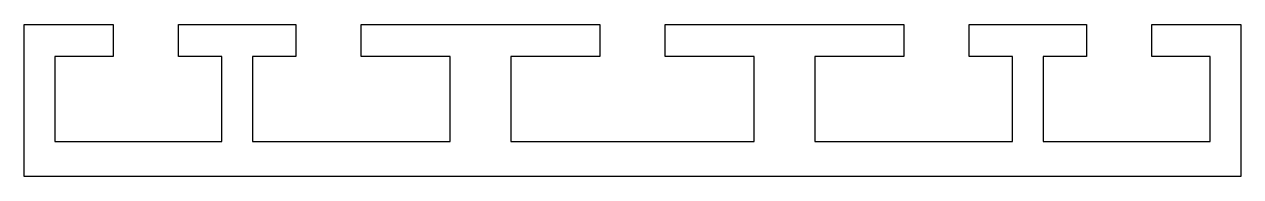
# Model space of a CAD drawing. Header units: millimetres. Extents: x -39.7 to 40.3, y -4.3 to 5.7.
import ezdxf

# ---------------------------------------------------------------- set-up
doc = ezdxf.new("R2010")
doc.units = ezdxf.units.MM
doc.header["$LTSCALE"] = 0.0125
doc.layers.add('Profil', color=7, linetype='Continuous')

msp = doc.modelspace()

# ---------------------------------------------------------------- linework, layer by layer
at = {"layer": 'Profil'}
msp.add_lwpolyline([(-7.681, -2.035), (0.319, -2.035), (8.319, -2.035), (8.319, 3.565), (2.469, 3.565), (2.469, 5.665), (18.169, 5.665), (18.169, 3.565), (12.319, 3.565), (12.319, -2.035), (25.319, -2.035), (25.319, 3.565), (22.469, 3.565), (22.469, 5.665), (30.169, 5.665), (30.169, 3.565), (27.319, 3.565), (27.319, -2.035), (38.319, -2.035), (38.319, 3.565), (34.469, 3.565), (34.469, 5.665), (40.319, 5.665), (40.319, -4.335), (0.319, -4.335), (-39.681, -4.335), (-39.681, 5.665), (-33.831, 5.665), (-33.831, 3.565), (-37.681, 3.565), (-37.681, -2.035), (-26.681, -2.035), (-26.681, 3.565), (-29.531, 3.565), (-29.531, 5.665), (-21.831, 5.665), (-21.831, 3.565), (-24.681, 3.565), (-24.681, -2.035), (-11.681, -2.035), (-11.681, 3.565), (-17.531, 3.565), (-17.531, 5.665), (-1.831, 5.665), (-1.831, 3.565), (-7.681, 3.565)], close=True, dxfattribs=at)

doc.saveas('drawing.dxf')
